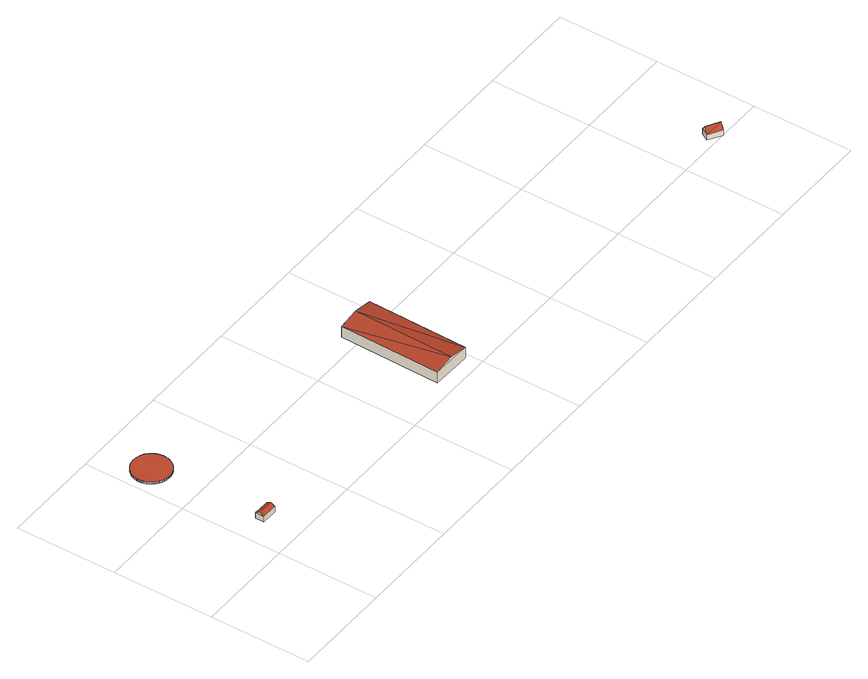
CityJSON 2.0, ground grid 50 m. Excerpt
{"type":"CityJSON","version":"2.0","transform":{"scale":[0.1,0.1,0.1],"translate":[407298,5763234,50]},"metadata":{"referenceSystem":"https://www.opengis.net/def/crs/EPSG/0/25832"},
"CityObjects":{
"building1":{"type":"Building","attributes":{"Gemeindeschluessel":"05515000","Geometrietyp2DReferenz":"3000","function":"31001_2500","roofType":"3100","measuredHeight":4.28},"geometry":[{"type":"Solid","lod":"2","boundaries":[[[[0,1,2,3]],[[4,5,1,0]],[[6,7,5,4]],[[3,2,7,6]],[[0,8,4]],[[6,9,3]],[[3,9,8,0]],[[4,8,9,6]],[[1,5,7,2]]]],"semantics":{"surfaces":[{"type":"WallSurface"},{"type":"RoofSurface"},{"type":"GroundSurface"}],"values":[[0,0,0,0,0,0,1,1,2]]}}]},
"building2":{"type":"Building","attributes":{"Gemeindeschluessel":"05515000","Geometrietyp2DReferenz":"3000","function":"51003_1201","roofType":"1000","measuredHeight":1.11},"geometry":[{"type":"Solid","lod":"2","boundaries":[[[[10,11,12,13]],[[14,15,11,10]],[[16,17,15,14]],[[18,19,17,16]],[[20,21,19,18]],[[22,23,21,20]],[[24,25,23,22]],[[26,27,25,24]],[[28,29,27,26]],[[30,31,29,28]],[[32,33,31,30]],[[34,35,33,32]],[[36,37,35,34]],[[38,39,37,36]],[[40,41,39,38]],[[42,43,41,40]],[[44,45,43,42]],[[46,47,45,44]],[[48,49,47,46]],[[50,51,49,48]],[[52,53,51,50]],[[54,55,53,52]],[[56,57,55,54]],[[58,59,57,56]],[[60,61,59,58]],[[62,63,61,60]],[[64,65,63,62]],[[66,67,65,64]],[[68,69,67,66]],[[70,71,69,68]],[[72,73,71,70]],[[74,75,73,72]],[[76,77,75,74]],[[78,79,77,76]],[[80,81,79,78]],[[82,83,81,80]],[[84,85,83,82]],[[86,87,85,84]],[[88,89,87,86]],[[90,91,89,88]],[[92,93,91,90]],[[94,95,93,92]],[[96,97,95,94]],[[98,99,97,96]],[[100,101,99,98]],[[102,103,101,100]],[[104,105,103,102]],[[106,107,105,104]],[[108,109,107,106]],[[110,111,109,108]],[[112,113,111,110]],[[114,115,113,112]],[[116,117,115,114]],[[118,119,117,116]],[[120,121,119,118]],[[122,123,121,120]],[[124,125,123,122]],[[126,127,125,124]],[[128,129,127,126]],[[130,131,129,128]],[[132,133,131,130]],[[134,135,133,132]],[[136,137,135,134]],[[138,139,137,136]],[[140,141,139,138]],[[142,143,141,140]],[[144,145,143,142]],[[146,147,145,144]],[[148,149,147,146]],[[150,151,149,148]],[[152,153,151,150]],[[154,155,153,152]],[[156,157,155,154]],[[158,159,157,156]],[[160,161,159,158]],[[162,163,161,160]],[[164,165,163,162]],[[166,167,165,164]],[[168,169,167,166]],[[170,171,169,168]],[[172,173,171,170]],[[174,175,173,172]],[[176,177,175,174]],[[178,179,177,176]],[[180,181,179,178]],[[182,183,181,180]],[[184,185,183,182]],[[186,187,185,184]],[[188,189,187,186]],[[190,191,189,188]],[[192,193,191,190]],[[194,195,193,192]],[[196,197,195,194]],[[198,199,197,196]],[[200,201,199,198]],[[202,203,201,200]],[[204,205,203,202]],[[206,207,205,204]],[[208,209,207,206]],[[210,211,209,208]],[[212,213,211,210]],[[214,215,213,212]],[[216,217,215,214]],[[218,219,217,216]],[[220,221,219,218]],[[222,223,221,220]],[[224,225,223,222]],[[226,227,225,224]],[[228,229,227,226]],[[230,231,229,228]],[[232,233,231,230]],[[234,235,233,232]],[[236,237,235,234]],[[238,239,237,236]],[[240,241,239,238]],[[242,243,241,240]],[[244,245,243,242]],[[246,247,245,244]],[[248,249,247,246]],[[250,251,249,248]],[[252,253,251,250]],[[13,12,253,252]],[[250,248,246,244,242,240,238,236,234,232,230,228,226,224,222,220,218,216,214,212,210,208,206,204,202,200,198,196,194,192,190,188,186,184,182,180,178,176,174,172,170,168,166,164,162,160,158,156,154,152,150,148,146,144,142,140,138,136,134,132,130,128,126,124,122,120,118,116,114,112,110,108,106,104,102,100,98,96,94,92,90,88,86,84,82,80,78,76,74,72,70,68,66,64,62,60,58,56,54,52,50,48,46,44,42,40,38,36,34,32,30,28,26,24,22,20,18,16,14,10,13,252]],[[11,15,17,19,21,23,25,27,29,31,33,35,37,39,41,43,45,47,49,51,53,55,57,59,61,63,65,67,69,71,73,75,77,79,81,83,85,87,89,91,93,95,97,99,101,103,105,107,109,111,113,115,117,119,121,123,125,127,129,131,133,135,137,139,141,143,145,147,149,151,153,155,157,159,161,163,165,167,169,171,173,175,177,179,181,183,185,187,189,191,193,195,197,199,201,203,205,207,209,211,213,215,217,219,221,223,225,227,229,231,233,235,237,239,241,243,245,247,249,251,253,12]]]],"semantics":{"surfaces":[{"type":"WallSurface"},{"type":"RoofSurface"},{"type":"GroundSurface"}],"values":[[0,0,0,0,0,0,0,0,0,0,0,0,0,0,0,0,0,0,0,0,0,0,0,0,0,0,0,0,0,0,0,0,0,0,0,0,0,0,0,0,0,0,0,0,0,0,0,0,0,0,0,0,0,0,0,0,0,0,0,0,0,0,0,0,0,0,0,0,0,0,0,0,0,0,0,0,0,0,0,0,0,0,0,0,0,0,0,0,0,0,0,0,0,0,0,0,0,0,0,0,0,0,0,0,0,0,0,0,0,0,0,0,0,0,0,0,0,0,0,0,0,0,1,2]]}}]},
"building3":{"type":"Building","attributes":{"Gemeindeschluessel":"05515000","Geometrietyp2DReferenz":"3000","function":"31001_2600","roofType":"3100","measuredHeight":7.59},"geometry":[{"type":"Solid","lod":"2","boundaries":[[[[254,255,256,257]],[[258,259,255,254]],[[260,261,259,258]],[[257,256,261,260]],[[254,262,258]],[[260,263,257]],[[263,262,254]],[[254,257,263]],[[260,258,262]],[[262,263,260]],[[255,259,261,256]]]],"semantics":{"surfaces":[{"type":"WallSurface"},{"type":"RoofSurface"},{"type":"GroundSurface"}],"values":[[0,0,0,0,0,0,1,1,1,1,2]]}}]},
"building4":{"type":"Building","attributes":{"Gemeindeschluessel":"05515000","Geometrietyp2DReferenz":"3000","function":"31001_1310","roofType":"3100","measuredHeight":5.87},"address":[{"country":"Germany","locality":"Münster","thoroughfareNumber":"89","thoroughfareName":"Coerheide"}],"geometry":[{"type":"Solid","lod":"2","boundaries":[[[[264,265,266,267]],[[268,269,265,264]],[[270,271,269,268]],[[267,266,271,270]],[[264,272,268]],[[270,273,267]],[[273,272,264]],[[264,267,273]],[[272,273,270]],[[270,268,272]],[[265,269,271,266]]]],"semantics":{"surfaces":[{"type":"WallSurface"},{"type":"RoofSurface"},{"type":"GroundSurface"}],"values":[[0,0,0,0,0,0,1,1,1,1,2]]}}]}
},
"vertices":[
[177,189,71],[177,189,41],[97,191,41],[97,191,71],[176,145,71],[176,145,41],[96,146,71],[96,146,41],[177,167,84],[97,168,84],
[191,717,52],[191,717,41],[191,720,41],[191,720,52],[190,711,52],[190,711,41],[189,705,52],[189,705,41],[187,699,52],[187,699,41],[185,694,52],[185,694,41],[183,689,52],[183,689,41],[181,684,52],[181,684,41],[178,680,52],[178,680,41],[176,676,52],[176,676,41],[173,672,52],[173,672,41],[170,669,52],[170,669,41],[168,665,52],[168,665,41],[165,663,52],[165,663,41],[162,660,52],[162,660,41],[159,657,52],[159,657,41],[156,655,52],[156,655,41],[152,652,52],[152,652,41],[149,650,52],[149,650,41],[145,647,52],[145,647,41],[140,645,52],[140,645,41],[136,643,52],[136,643,41],[131,641,52],[131,641,41],[126,639,52],[126,639,41],[120,638,52],[120,638,41],[115,637,52],[115,637,41],[109,636,52],[109,636,41],[102,636,52],[102,636,41],[99,636,52],[99,636,41],[96,636,52],[96,636,41],[90,636,52],[90,636,41],[84,637,52],[84,637,41],[79,638,52],[79,638,41],[73,640,52],[73,640,41],[68,641,52],[68,641,41],[64,643,52],[64,643,41],[59,645,52],[59,645,41],[55,648,52],[55,648,41],[51,650,52],[51,650,41],[48,652,52],[48,652,41],[44,655,52],[44,655,41],[41,657,52],[41,657,41],[38,660,52],[38,660,41],[35,662,52],[35,662,41],[32,665,52],[32,665,41],[29,669,52],[29,669,41],[26,672,52],[26,672,41],[23,676,52],[23,676,41],[20,681,52],[20,681,41],[17,685,52],[17,685,41],[15,690,52],[15,690,41],[13,695,52],[13,695,41],[11,701,52],[11,701,41],[9,707,52],[9,707,41],[8,709,52],[8,709,41],[7,712,52],[7,712,41],[7,716,52],[7,716,41],[6,720,52],[6,720,41],[6,724,52],[6,724,41],[6,727,52],[6,727,41],[6,731,52],[6,731,41],[6,735,52],[6,735,41],[6,738,52],[6,738,41],[7,742,52],[7,742,41],[8,748,52],[8,748,41],[9,754,52],[9,754,41],[11,759,52],[11,759,41],[13,764,52],[13,764,41],[15,769,52],[15,769,41],[18,774,52],[18,774,41],[20,778,52],[20,778,41],[23,782,52],[23,782,41],[25,785,52],[25,785,41],[28,788,52],[28,788,41],[31,792,52],[31,792,41],[34,794,52],[34,794,41],[36,797,52],[36,797,41],[40,800,52],[40,800,41],[43,802,52],[43,802,41],[47,805,52],[47,805,41],[50,808,52],[50,808,41],[55,810,52],[55,810,41],[59,812,52],[59,812,41],[64,814,52],[64,814,41],[69,816,52],[69,816,41],[74,818,52],[74,818,41],[80,819,52],[80,819,41],[86,820,52],[86,820,41],[90,821,52],[90,821,41],[93,821,52],[93,821,41],[99,821,52],[99,821,41],[105,821,52],[105,821,41],[111,820,52],[111,820,41],[117,819,52],[117,819,41],[123,818,52],[123,818,41],[128,816,52],[128,816,41],[133,815,52],[133,815,41],[137,813,52],[137,813,41],[142,811,52],[142,811,41],[146,808,52],[146,808,41],[150,806,52],[150,806,41],[153,804,52],[153,804,41],[156,801,52],[156,801,41],[159,799,52],[159,799,41],[162,796,52],[162,796,41],[165,793,52],[165,793,41],[168,790,52],[168,790,41],[171,787,52],[171,787,41],[174,783,52],[174,783,41],[177,779,52],[177,779,41],[179,775,52],[179,775,41],[182,770,52],[182,770,41],[184,765,52],[184,765,41],[186,760,52],[186,760,41],[188,754,52],[188,754,41],[189,748,52],[189,748,41],[191,742,52],[191,742,41],[191,736,52],[191,736,41],[191,734,52],[191,734,41],[192,731,52],[192,731,41],[192,727,52],[192,727,41],[192,723,52],[192,723,41],
[1280,573,76],[1280,573,17],[1270,73,17],[1270,73,76],[1480,569,76],[1480,569,17],[1470,69,76],[1470,69,17],[1380,571,93],[1370,71,93],
[3298,40,36],[3298,40,6],[3232,77,6],[3232,77,36],[3275,0,36],[3275,0,6],[3210,38,36],[3210,38,6],[3287,20,65],[3221,57,65]
]}
